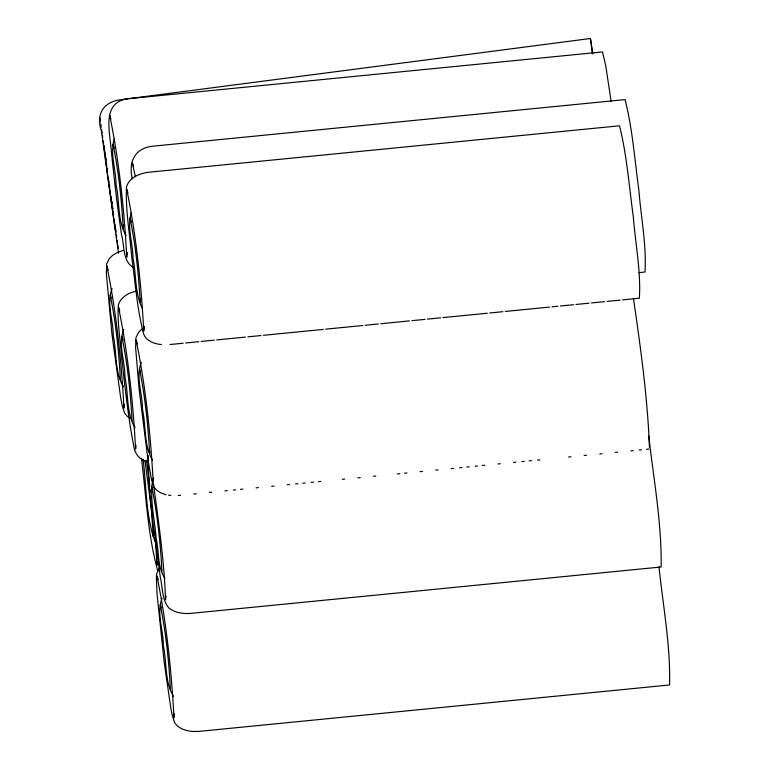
<?xml version="1.0" encoding="UTF-8"?>
<svg xmlns="http://www.w3.org/2000/svg" width="770" height="770" viewBox="0 0 770 770"><rect width="100%" height="100%" fill="white"/><g stroke="black" fill="none" stroke-linecap="round" stroke-linejoin="round"><path stroke-width="1.16" d="M107.396 173.375L104.056 145.578M135.876 446.234L135.607 449.074C132.998 401.613 128.099 353.882 118.532 307.326L119.783 311.032M148.263 455.609C148.1 496.409 155.251 537.008 160.285 577.433C162.855 587.539 161.758 599.897 169.034 608.136C175.117 612.862 183.116 613.95 190.604 613.401L661.132 566.98C661.825 523.34 653.663 479.364 648.735 435.897M149.803 451.528L149.63 453.414C148.071 425.175 145.164 396.762 139.466 369.051L140.41 371.833M153.634 534.101L153.365 536.94L151.247 508.441L144.991 460.479M123.267 225.658L123.566 224.888L123.219 228.671C121.66 200.421 118.744 172.018 113.055 144.308L114.307 148.013M140.256 299.54L140.554 298.76L140.207 302.552C138.648 274.303 135.732 245.899 130.043 218.189L131.295 221.885M123.797 405.626L124.317 404.269L123.97 408.052C121.352 360.591 116.463 312.861 106.895 266.305L108.147 270.01M135.433 446.648L135.963 445.291M153.018 479.392L153.548 478.035L153.191 481.818C150.583 434.357 145.694 386.627 136.126 340.07L137.378 343.776M152.181 483.079C150.14 501.405 154.789 520.029 156.146 538.346C159.198 551.416 157.176 566.932 164.992 578.328M153.423 533.928L153.721 533.148M156.762 562.918L157.282 561.551L156.936 565.344L155.444 539.077M165.367 597.279L165.887 595.922L165.54 599.705C164.183 560.55 158.582 521.646 153.326 482.857M173.827 715.272L174.347 713.906L174.001 717.698C171.383 670.237 166.493 622.506 156.926 575.95L158.177 579.646M114.422 138.562C109.648 153.191 115.972 169.535 116.049 184.608C119.745 201.278 117.204 220.798 126.242 235.697M131.41 212.443C126.636 227.073 132.96 243.416 133.037 258.489C136.415 274.967 134.663 293.649 142.527 308.751M127.599 252.762L126.607 254.649L127.137 253.292L126.781 257.074C124.172 209.613 119.273 161.883 109.706 115.327L110.957 119.032M112.102 288.606C106.145 303.284 113.431 320.272 113.238 335.585C116.925 352.265 114.384 371.785 123.421 386.675M123.749 329.627C117.791 344.306 125.067 361.294 124.875 376.607C128.571 393.287 126.03 412.807 135.068 427.697M144.587 326.644L143.595 328.521L144.125 327.163L143.769 330.956C141.16 283.495 136.261 235.764 126.694 189.199L127.945 192.904M141.334 362.372C135.376 377.05 142.662 394.038 142.469 409.351C146.156 426.031 143.615 445.551 152.653 460.441M159.284 568.327L156.724 573.592L156.368 577.385L157.061 594.171L164.212 662.316L170.728 707.601L172.326 715.686L174.694 722.837L177.495 726.12L181.643 728.776L186.869 730.605L192.808 731.5L199.064 731.385L669.592 684.963C670.564 645.664 663.066 605.98 658.966 566.787M162.133 598.251C156.175 612.92 163.461 629.908 163.269 645.231C166.965 661.902 164.414 681.421 173.452 696.321M141.94 329.04L138.484 332.447L135.924 337.722L135.616 347.722L139.129 389.389L147.946 459.546L151.526 479.806L153.894 486.958L156.695 490.249L160.843 492.896L166.07 494.735M122.998 250.442L117.396 252.464L112.709 255.284L109.253 258.681L106.693 263.956L106.385 273.956L111.929 334.016L120.698 397.955L122.295 406.05L124.663 413.192L127.464 416.483L129.957 418.072M136.694 291.089C128.937 292.513 120.736 296.96 118.33 304.978C117.165 322.226 120.293 339.464 121.544 356.635C124.99 386.858 128.138 417.186 133.941 447.062C135.019 454.743 140.862 460.575 148.485 461.99M592.794 53.621L590.446 38.5L121.477 99.619C103.199 101.611 95.673 114.258 101.505 131.391C107.03 172.056 112.709 212.703 118.59 253.32M638.994 272.609L644.981 272.022C646.636 245.014 640.987 217.515 638.917 190.488C634.701 160.179 632.613 129.302 625.086 99.6L154.558 146.021C135.125 147.34 128.157 161.113 132.305 178.871M170.035 344.527L183.202 343.228M185.599 342.987L198.766 341.688M201.162 341.457L214.339 340.157M216.726 339.917L245.466 337.087M247.863 336.846L261.03 335.547M263.427 335.306L323.284 329.406M325.681 329.165L362.795 325.508M365.192 325.267L378.359 323.968M380.755 323.737L409.496 320.897M411.883 320.667L425.059 319.367M427.446 319.127L440.623 317.827M443.019 317.596L487.314 313.226M489.71 312.986L502.877 311.686M505.274 311.446L549.578 307.076M551.965 306.845L557.952 306.248M560.348 306.017L573.515 304.718M575.912 304.477L589.088 303.178M591.476 302.947L604.652 301.647M607.039 301.407L620.216 300.108M622.612 299.877L639.37 298.221C641.025 271.223 635.375 243.724 633.306 216.688C629.09 186.379 627.001 155.511 619.475 125.808L148.947 172.23C139.88 173.269 129.399 177.341 126.492 186.85C125.443 210.268 129.745 233.628 131.737 256.911C135.231 282.08 136.964 307.721 143.22 332.39C144.885 340.552 153.981 343.911 161.402 344.575M178.265 495.514L180.661 495.274M193.828 493.974L196.225 493.734M209.392 492.434L211.788 492.203M224.956 490.904L227.352 490.663M233.339 490.076L235.736 489.836M240.519 489.364L242.916 489.133M256.083 487.834L258.479 487.593M271.646 486.293L274.043 486.062M287.22 484.763L289.607 484.522M295.593 483.935L297.99 483.695M302.783 483.223L305.17 482.992M311.157 482.395L313.554 482.164M318.347 481.693L320.744 481.452M342.294 479.325L344.681 479.094M357.858 477.795L360.254 477.554M373.421 476.255L375.818 476.024M397.368 473.897L399.765 473.656M404.548 473.184L406.945 472.953M420.112 471.654L422.509 471.413M435.676 470.114L438.072 469.873M451.239 468.574L453.636 468.343M459.623 467.756L462.019 467.515M466.812 467.043L469.2 466.803M475.186 466.216L477.583 465.975M482.376 465.503L484.763 465.272M497.94 463.973L500.336 463.733M513.503 462.433L515.9 462.202M521.887 461.605L524.274 461.374M529.067 460.903L531.464 460.662M537.45 460.075L539.837 459.834M568.578 457.005L570.974 456.764M584.141 455.465L586.538 455.234M599.705 453.934L602.101 453.694M615.269 452.394L617.665 452.163M630.832 450.864L633.229 450.623M639.216 450.036L641.612 449.796M646.396 449.324L648.792 449.093M168.447 495.091L170.825 495.447M133.605 267.623C122.257 261.28 124.682 245.534 121.535 234.792C117.261 205.888 113.835 176.85 111.053 147.763C108.907 127.31 102.208 99.561 131.959 98.348L602.487 51.927L605.759 65.816L611.13 101.438M155.694 543.139C145.443 517.219 146.752 486.842 143.037 459.228M100.418 119.658L99.734 117.762L100.408 121.65M133.566 166.705L132.315 162.999L135.385 176.744M111.178 298.067L110.235 295.285C115.933 322.996 118.84 351.409 120.399 379.649M123.133 340.013L121.881 336.307C127.57 364.017 130.486 392.431 132.045 420.67M152.749 489.72L151.805 486.938C157.504 514.649 160.41 543.062 161.97 571.301M157.638 570.483C147.648 534.024 146.156 495.678 141.43 458.275M161.209 607.713L160.266 604.931C165.964 632.642 168.871 661.045 170.43 689.294M103.931 147.58L104.354 150.112M633.46 298.462C640.601 347.838 647.57 397.464 649.457 447.36M100.745 123.864L101.245 127.252M101.573 129.504L102.064 132.883M104.672 152.219L105.115 155.242M115.635 231.606L113.7 218.247M102.4 135.183L102.737 137.532M103.247 141.045L103.584 143.384M103.921 145.732L104.258 148.071M105.413 157.253L105.865 160.391M106.164 162.48L106.616 165.617M146.444 460.373L148.947 479.229M105.548 157.147L105.865 159.409M106.347 162.816L106.674 165.078M106.934 167.87L107.415 171.238M113.546 217.207L109.08 185.541M108.686 180.219L109.003 182.452M109.311 184.694L109.802 187.293M111.708 200.931L112.025 203.203M110.11 190.383L110.437 192.683M110.918 196.129L111.236 198.429M112.507 206.678L112.834 208.988M113.315 212.462L113.633 214.772M111.698 201.73L112.006 203.935M112.459 207.245L112.766 209.45M107.55 174.472L108.926 184.396M115.567 228.767L115.885 231.115M116.376 234.638L116.694 236.987M113.065 211.625L113.517 214.888M117.156 240.375L117.464 242.589M117.762 244.793L118.205 248.113M114.114 219.238L114.422 221.49M114.73 223.752L115.182 227.131M592.419 53.804L590.446 38.5M115.481 229.316L115.914 232.588M149.101 480.403L149.803 486.236M150.217 489.739L150.506 492.069M151.064 496.737L151.344 499.066M154.818 532.089L155.04 534.341"/></g></svg>
